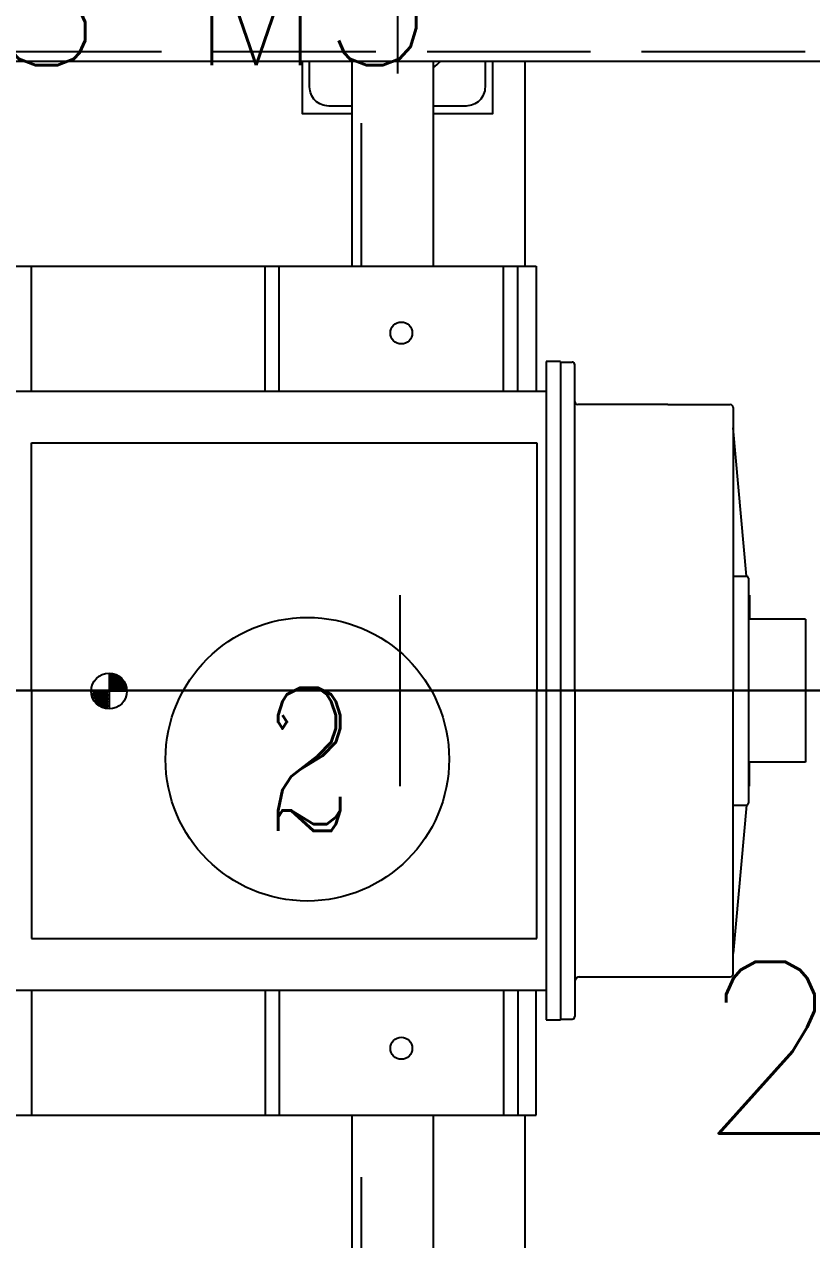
# Model space of a CAD drawing. Extents: x 33214 to 95067, y 8279 to 51908.
# Drawn here: x 44408 to 45234, y 21566 to 22841 of the extents above; entities that cross this region are included whole.
import ezdxf
from ezdxf.enums import TextEntityAlignment as Align

# ---------------------------------------------------------------- set-up
doc = ezdxf.new("R2010")
doc.units = 0
doc.header["$LTSCALE"] = 300
doc.header["$MEASUREMENT"] = 0
for name, pattern in [('DASHDOT', [1, 0.5, -0.25, 0, -0.25]), ('DASHED', [0.75, 0.5, -0.25]), ('PHANTOM', [2.1, 1.25, -0.2, 0.125, -0.2, 0.125, -0.2]), ('SNT-025', [0.74, 0.4, -0.17, 0, -0.17])]:
    doc.linetypes.add(name, pattern=pattern)
doc.layers.get('0').update_dxf_attribs({"linetype": 'CONTINUOUS'})
for name, color, linetype in [('GENERATORSETT', 1, 'CONTINUOUS'), ('LASTLUKE', 1, 'CONTINUOUS'), ('POSNR', 2, 'CONTINUOUS'), ('Poz', 1, 'CONTINUOUS'), ('S0CO1', 1, 'CONTINUOUS'), ('S0CO2', 2, 'CONTINUOUS'), ('S0CO3', 3, 'CONTINUOUS'), ('S0PH1', 1, 'PHANTOM'), ('S0TX1', 1, 'CONTINUOUS'), ('Tanks', 9, 'CONTINUOUS')]:
    doc.layers.add(name, color=color, linetype=linetype)
doc.styles.add('18', font='romans', dxfattribs={"height": 180})
doc.styles.add('LIT2_5', font='Romanc.shx', dxfattribs={"width": 0.85})

# ---------------------------------------------------------------- blocks, each defined once
blk = doc.blocks.new('below 1-deck')
at = {"linetype": 'DASHED', "style": '18'}
blk.add_text('7.8 M3', height=135, dxfattribs=at).set_placement((11397.4, 655.9))
blk = doc.blocks.new('A$C64097268')
for p, q in [((12000, -100), (12000, 100)), ((2500, 0), (18000, 0))]:
    blk.add_line(p, q)
at = {"layer": 'LASTLUKE', "color": 2, "style": '18'}
blk.add_text('25', height=180, dxfattribs=at).set_placement((12310.9, -464.2))
blk = doc.blocks.new('GENERATOR-CENTER')
at = {"layer": 'GENERATORSETT'}
for p, q in [((-3075.6, 660), (274.4, 660)), ((-294.6, 660), (-294.6, 445)), ((-1085.3, 445), (-282.7, 445)), ((-812, 314), (-812, 445)), ((-567, 314), (-567, 445)), ((-552, 314), (-552, 445)), ((-317, 314), (-317, 445)), ((-302, 314), (-302, 445)), ((-282.7, 445), (-282.7, 314)), ((-272, 345), (-272, -345)), ((-257, 345), (-272, 345)), ((-257, 345), (-257, -345)), ((-257, 344.5), (-245, 344.5)), ((-242, 310), (-242, 341.5)), ((-1092, 314), (-272, 314)), ((-242, 0), (-242, 310)), ((-144.5, 300), (-239, 300)), ((-144.5, 300), (-79, 300)), ((-76, 297), (-76, 0)), ((-62, 120), (-76, 275.7)), ((-812, 0), (-812, 260)), ((-812, 260), (-282, 260)), ((-282, 260), (-282, 0)), ((-76, 120), (-62, 120)), ((-60, 118), (-60, 59.8)), ((-59, 100), (-60, 100)), ((-59, 100), (-59, 75)), ((0, 75), (-60, 75)), ((0, 75), (0, 55.7)), ((-60, 59.8), (-60, 12.7)), ((0, 55.7), (0, -75)), ((-730.6, 17.3), (-730.6, -18.1)), ((-713.8, 0.5), (-729.7, 16.4)), ((-729.7, 14.6), (-715.6, 0.5)), ((-717.4, 0.5), (-729.7, 12.9)), ((-728.9, 17.3), (-712.9, 1.4)), ((-712.9, 3.1), (-727.1, 17.3)), ((-724.4, 16.4), (-713.8, 5.8)), ((-715.6, 9.3), (-720.9, 14.6)), ((0, 16.7), (0, -75)), ((26.5, 0), (-1337.6, 0)), ((-729.7, 11.1), (-719.1, 0.5)), ((-720.9, 0.5), (-729.7, 9.3)), ((-729.7, 7.6), (-722.7, 0.5)), ((-724.4, 0.5), (-729.7, 5.8)), ((-729.7, 4), (-726.2, 0.5)), ((-728, 0.5), (-729.7, 2.3)), ((-729.7, 0.5), (-729.7, 0.5)), ((-60, 12.7), (-60, -50)), ((-812, 0), (-812, -260)), ((-712.9, -0.4), (-748.3, -0.4)), ((-748.3, -2.2), (-732.4, -18.1)), ((-734.2, -18.1), (-748.3, -3.9)), ((-731.5, -17.2), (-747.4, -1.3)), ((-747.4, -6.6), (-736.8, -17.2)), ((-745.7, -1.3), (-731.5, -15.4)), ((-740.3, -15.4), (-745.7, -10.1)), ((-731.5, -13.7), (-743.9, -1.3)), ((-742.1, -1.3), (-731.5, -11.9)), ((-731.5, -10.1), (-740.3, -1.3)), ((-738.6, -1.3), (-731.5, -8.3)), ((-731.5, -6.6), (-736.8, -1.3)), ((-735, -1.3), (-731.5, -4.8)), ((-731.5, -3), (-733.3, -1.3)), ((-731.5, -1.3), (-731.5, -1.3)), ((-282, -260), (-282, 0)), ((-242, 0), (-242, -242.3)), ((-76, -292.5), (-76, 0)), ((-60, -50), (-60, -118)), ((0, -75), (-60, -75)), ((-59, -100), (-59, -75)), ((-76, -120), (-62, -120)), ((-62, -120), (-76, -275.7)), ((-242, -242.3), (-242, -310)), ((-812, -260), (-282, -260)), ((-76, -297), (-76, -292.5)), ((-237.5, -300), (-79, -300)), ((-1092, -314), (-272, -314)), ((-812, -314), (-812, -445)), ((-567, -314), (-567, -445)), ((-552, -314), (-552, -445)), ((-317, -314), (-317, -445)), ((-302, -314), (-302, -445)), ((-282.7, -445), (-282.7, -314)), ((-242, -310), (-242, -341.5)), ((-272, -345), (-257, -345)), ((-257, -344.5), (-245, -344.5)), ((-1085.3, -445), (-282.7, -445)), ((-294.6, -445), (-294.6, -660))]:
    blk.add_line(p, q, dxfattribs=at)
for centre, radius in [((-424, 375), 11.5), ((-730.6, -0.4), 18.8), ((-424, -375), 11.5)]:
    blk.add_circle(centre, radius, dxfattribs=at)
for centre, radius, start, end in [((-245, 341.5), 3, 0, 90), ((-239, 303), 3, 180, 270), ((-79, 297), 3, 0, 90), ((-62, 118), 2, 0, 90), ((-62, -118), 2, 270, 0), ((-237, -305), 5, 90, 180), ((-79, -297), 3, 270, 0), ((-245, -341.5), 3, 270, 0)]:
    blk.add_arc(centre, radius, start, end, dxfattribs=at)
at = {"layer": 'S0CO3', "linetype": 'DASHED'}
blk.add_line((-3075.6, 670), (252.8, 670), dxfattribs=at)
at = {"layer": 'S0CO3', "linetype": 'Continuous'}
blk.add_line((-3075.6, 660), (252.8, 660), dxfattribs=at)
blk = doc.blocks.new('POS')
at = {"layer": 'POSNR'}
blk.add_circle((0, 0), 148.7, dxfattribs=at)
at = {"layer": 'S0TX1', "linetype": 'Continuous', "style": 'LIT2_5', "width": 0.723514}
blk.add_attdef('POS', text='', height=150, dxfattribs=at).set_placement((1.8, -75.1), align=Align.CENTER)
blk = doc.blocks.new('motorfundament')
at = {"layer": 'S0CO3', "linetype": 'DASHED'}
for p, q in [((1828, 670), (5178, 670)), ((4459.4, 445), (4459.4, 660)), ((4459.4, -660), (4459.4, -445))]:
    blk.add_line(p, q, dxfattribs=at)
at = {"layer": 'S0CO3', "linetype": 'Continuous'}
for p, q in [((1828, 660), (5178, 660)), ((4449.4, 445), (4449.4, 660)), ((4534.4, 660), (4534.4, 445)), ((4449.4, -660), (4449.4, -445)), ((4534.4, -445), (4534.4, -660))]:
    blk.add_line(p, q, dxfattribs=at)
for points in [[(4396.9, 660), (4396.9, 605), (4449.4, 605)], [(4534.4, 605), (4596.9, 605), (4596.9, 660)]]:
    blk.add_lwpolyline(points, dxfattribs=at)
for points in [[(4449.4, 613), (4424.9, 613, -0.414214), (4404.9, 633), (4404.9, 660)], [(4588.9, 660), (4588.9, 633, -0.414214), (4568.9, 613), (4534.4, 613)]]:
    blk.add_lwpolyline(points, format="xyb", dxfattribs=at)
blk.add_arc((4496.9, 705), 64, 305.8692, 315.3217, dxfattribs=at)
at = {"layer": 'S0PH1', "linetype": 'DASHDOT'}
blk.add_line((4496.9, 797), (4496.9, 613), dxfattribs=at)

msp = doc.modelspace()

# ---------------------------------------------------------------- block references
at = {"layer": 'GENERATORSETT', "linetype": 'SNT-025'}
msp.add_blockref('GENERATOR-CENTER', (45227.7, 22142), dxfattribs=at)
at = {"layer": 'POSNR', "linetype": 'SNT-025'}
ref = msp.add_blockref('POS', (44705.1, 22070.1), dxfattribs=at)
ref.add_attrib('POS', '2', dxfattribs={"layer": 'Poz', "color": 2, "linetype": 'Continuous', "height": 150, "style": 'LIT2_5', "width": 0.723514}).set_placement((44706.9, 21995), align=Align.CENTER)
at = {"layer": 'S0CO1'}
msp.add_blockref('A$C64097268', (32802.6, 22142), dxfattribs=at)
at = {"layer": 'S0CO2', "color": 6}
msp.add_blockref('motorfundament', (40302.6, 22142), dxfattribs=at)
at = {"layer": 'Tanks'}
msp.add_blockref('below 1-deck', (32802.6, 22142), dxfattribs=at)

doc.saveas('drawing.dxf')
